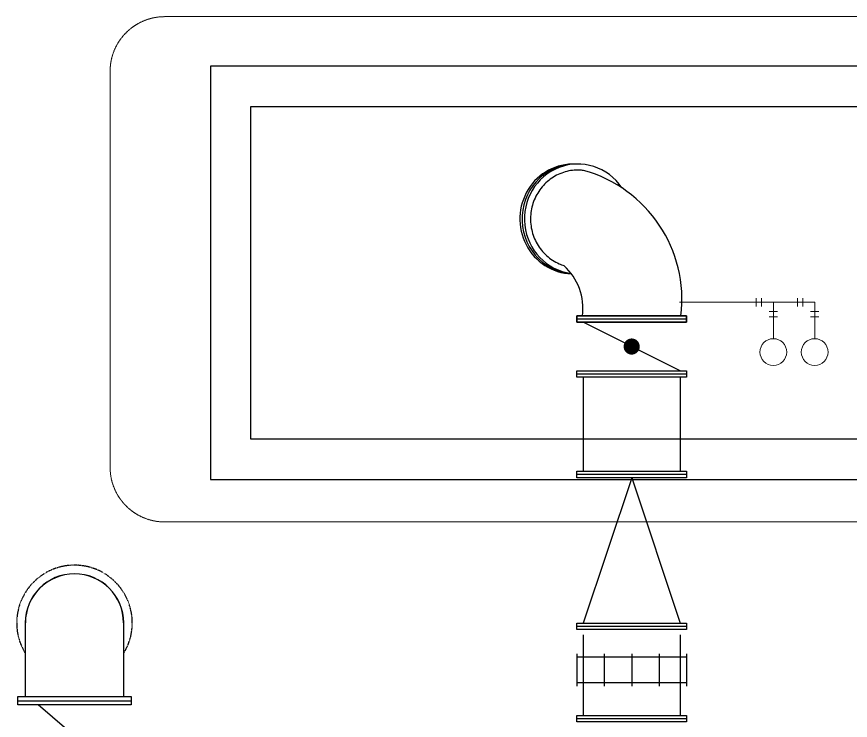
# Model space of a CAD drawing. Header units: inches. Extents: x 25480 to 951550, y -607927 to 1377809.
# Drawn here: x 497487 to 502646, y 357970 to 362326 of the extents above; entities that cross this region are included whole.
import ezdxf

# ---------------------------------------------------------------- set-up
doc = ezdxf.new("R2010")
doc.units = ezdxf.units.IN
doc.header["$MEASUREMENT"] = 0
doc.linetypes.add('CENTER', pattern=[2, 1.25, -0.25, 0.25, -0.25])
doc.linetypes.add('HIDDEN', pattern=[0.375, 0.25, -0.125])
doc.layers.add('DIM', color=251, linetype='Continuous', lineweight=0)
doc.layers.add('M-X-BKGD', color=8, linetype='Continuous')

# ---------------------------------------------------------------- blocks, each defined once
blk = doc.blocks.new('123')
at = {"layer": 'DIM', "color": 8, "lineweight": 30}
for points in [[(-766620.9, -1072276.2), (-766620.9, -1064446.3), (-769179.7, -1064446.3), (-769179.7, -1072276.2)], [(-766620.9, -1072276.2), (-766620.9, -1064446.3), (-769179.7, -1064446.3), (-769179.7, -1072276.2)], [(-766870.9, -1072026.2), (-768929.7, -1072026.2), (-768929.7, -1064696.3), (-766870.9, -1064696.3)], [(-766870.9, -1072026.2), (-768929.7, -1072026.2), (-768929.7, -1064696.3), (-766870.9, -1064696.3)]]:
    blk.add_lwpolyline(points, close=True, dxfattribs=at)
blk = doc.blocks.new('PT-PA')
at = {"layer": 'DIM', "color": 8}
for p, q in [((175464.7, 21566.2), (175464.7, 20729.8)), ((175490.3, 21091.7), (175439.1, 21091.7)), ((175490.3, 21058.6), (175439.1, 21058.6)), ((175375.4, 21011.8), (175375.4, 20960.5)), ((175408.5, 21011.8), (175408.5, 20960.5)), ((175464.7, 20985.6), (175239.3, 20985.6)), ((175490.3, 20835.9), (175439.1, 20835.9)), ((175490.3, 20802.8), (175439.1, 20802.8)), ((175375.4, 20755.9), (175375.4, 20704.7)), ((175408.5, 20755.9), (175408.5, 20704.7)), ((175464.7, 20729.8), (175239.3, 20729.8))]:
    blk.add_line(p, q, dxfattribs=at)
for centre in [(175156.7, 20985.6), (175156.7, 20729.8)]:
    blk.add_circle(centre, 82.6, dxfattribs=at)

msp = doc.modelspace()

# ---------------------------------------------------------------- linework, layer by layer
at = {"layer": 'M-X-BKGD', "color": 8, "linetype": 'Continuous', "ltscale": 3.5}
for p, q in [((501633.2, 360453.7), (500953.2, 360453.7)), ((501633.2, 360113.7), (500953.2, 360113.7)), ((501633.2, 359491.3), (500953.2, 359491.3)), ((501633.2, 358551.3), (500953.2, 358551.3)), ((501633.2, 357979.8), (500953.2, 357979.8))]:
    msp.add_line(p, q, dxfattribs=at)
at = {"layer": 'M-X-BKGD', "color": 8, "linetype": 'HIDDEN', "ltscale": 3.5}
msp.add_line((501633.2, 360453.7), (500953.2, 360453.7), dxfattribs=at)
at = {"layer": 'M-X-BKGD', "color": 8, "linetype": 'Continuous'}
for p, q in [((501593.2, 360133.7), (500993.2, 360433.7)), ((497493.6, 358090.9), (498196.5, 358090.9))]:
    msp.add_line(p, q, dxfattribs=at)
at = {"layer": 'M-X-BKGD', "color": 8, "linetype": 'Continuous', "ltscale": 10}
for p, q in [((500993.2, 360093.7), (500993.2, 359511.3)), ((501593.2, 360093.7), (501593.2, 359511.3)), ((501293.2, 359471.3), (500993.2, 358571.3)), ((501293.2, 359471.3), (501593.2, 358571.3)), ((500993.2, 358499.8), (500993.2, 357999.8)), ((501593.2, 358499.8), (501593.2, 357999.8))]:
    msp.add_line(p, q, dxfattribs=at)
at = {"layer": 'M-X-BKGD', "color": 8}
for p, q in [((497540.3, 358572.4), (497540.3, 358116.7)), ((498149.9, 358116.7), (498149.9, 358572.4)), ((500953.2, 358381.3), (500953.2, 358181.3)), ((501633.2, 358361.3), (500953.2, 358361.3)), ((501123.2, 358381.3), (501123.2, 358181.3)), ((501293.2, 358381.3), (501293.2, 358181.3)), ((501463.2, 358381.3), (501463.2, 358181.3)), ((501633.2, 358381.3), (501633.2, 358181.3)), ((501633.2, 358201.3), (500953.2, 358201.3)), ((498070.1, 357679.5), (497620.1, 358065.2))]:
    msp.add_line(p, q, dxfattribs=at)
at = {"layer": 'M-X-BKGD', "color": 8, "linetype": 'HIDDEN', "lineweight": 0, "ltscale": 10}
msp.add_lwpolyline([(498065.6, 359535.9), (498065.6, 361987.7, -0.414214), (498403.7, 362325.8), (506411.8, 362325.8, -0.414214), (506749.9, 361987.7), (506749.9, 359535.9, -0.414214), (506411.8, 359197.8), (498403.7, 359197.8, -0.414214)], format="xyb", close=True, dxfattribs=at)
at = {"layer": 'M-X-BKGD', "color": 8, "linetype": 'Continuous', "ltscale": 3.5}
for points in [[(501633.2, 360473.7), (501633.2, 360433.7), (500953.2, 360433.7), (500953.2, 360473.7)], [(500953.2, 360473.7), (500953.2, 360433.7), (501633.2, 360433.7), (501633.2, 360473.7)], [(501633.2, 360133.7), (501633.2, 360093.7), (500953.2, 360093.7), (500953.2, 360133.7)], [(501633.2, 359511.3), (501633.2, 359471.3), (500953.2, 359471.3), (500953.2, 359511.3)], [(501633.2, 358571.3), (501633.2, 358531.3), (500953.2, 358531.3), (500953.2, 358571.3)], [(501633.2, 357999.8), (501633.2, 357959.8), (500953.2, 357959.8), (500953.2, 357999.8)]]:
    msp.add_lwpolyline(points, close=True, dxfattribs=at)
at = {"layer": 'M-X-BKGD', "color": 8, "linetype": 'CENTER', "const_width": 50}
msp.add_lwpolyline([(501293.2, 360308.7, 1), (501293.2, 360258.7, 1)], format="xyb", close=True, dxfattribs=at)
at = {"layer": 'M-X-BKGD', "color": 8}
msp.add_lwpolyline([(498149.9, 358116.7), (498149.9, 358572.4)], dxfattribs=at)
at = {"layer": 'M-X-BKGD', "color": 8, "linetype": 'Continuous', "ltscale": 100}
msp.add_lwpolyline([(497493.6, 358065.2), (497493.6, 358116.7), (498196.5, 358116.7), (498196.5, 358065.2)], close=True, dxfattribs=at)
at = {"layer": 'M-X-BKGD', "color": 8, "linetype": 'Continuous', "ltscale": 10}
for centre, radius, start, end in [((500774.2, 360573.8), 830.2, 353.0791, 74.4957), ((500634.8, 360520.6), 356.4, 352.4345, 47.7903), ((497845.1, 358572.4), 303.8, 0, 180)]:
    msp.add_arc(centre, radius, start, end, dxfattribs=at)
at = {"layer": 'M-X-BKGD', "color": 8, "linetype": 'HIDDEN', "ltscale": 0.005}
msp.add_arc((497845.1, 358572.4), 357.8, 328.1092, 211.8908, dxfattribs=at)
at = {"layer": 'M-X-BKGD', "color": 8}
msp.add_arc((497845.1, 358572.4), 304.8, 0, 180, dxfattribs=at)
at = {"layer": 'M-X-BKGD', "color": 8, "linetype": 'Continuous', "ltscale": 3.5}
for centre, start_param, end_param in [((500959.8, 361073.7), -0.969046, 3.01597), ((500931.6, 361073.7), -0.042699, 3.107322), ((500945.1, 361073.7), -0.042699, 3.064696)]:
    msp.add_ellipse(centre, major_axis=(0, 340), ratio=0.971603, start_param=start_param, end_param=end_param, dxfattribs=at)
at = {"layer": 'M-X-BKGD', "color": 8}
msp.add_open_spline([(500996.1, 361373.7), (500991.9, 361374.3), (500987.6, 361374.7), (500968.2, 361376.3), (500953, 361376.4), (500922.7, 361374), (500907.6, 361371.6), (500878, 361364.4), (500863.5, 361359.6), (500835.4, 361347.8), (500821.7, 361340.7), (500795.7, 361324.5), (500783.2, 361315.3), (500759.9, 361295.1), (500749, 361284), (500729, 361260.2), (500719.9, 361247.5), (500703.7, 361220.8), (500696.6, 361206.8), (500684.6, 361177.7), (500679.7, 361162.7), (500672.3, 361132.1), (500669.7, 361116.4), (500667, 361085), (500666.8, 361069.1), (500668.9, 361037.6), (500671.1, 361021.9), (500677.9, 360991.1), (500682.5, 360976), (500693.8, 360946.7), (500700.6, 360932.5), (500716.3, 360905.4), (500725.1, 360892.5), (500744.6, 360868.3), (500755.3, 360857), (500778.2, 360836.2), (500790.4, 360826.7), (500816.1, 360809.9), (500829.6, 360802.5), (500853.6, 360791.8), (500863.8, 360787.9), (500874.2, 360784.6)], degree=3, knots=[-0.124775, -0.124775, -0.124775, -0.124775, -0.0806, -0.0806, 0.075632, 0.075632, 0.231864, 0.231864, 0.388096, 0.388096, 0.544328, 0.544328, 0.70056, 0.70056, 0.856791, 0.856791, 1.013023, 1.013023, 1.169255, 1.169255, 1.325487, 1.325487, 1.481719, 1.481719, 1.637951, 1.637951, 1.794182, 1.794182, 1.950414, 1.950414, 2.106646, 2.106646, 2.262878, 2.262878, 2.41911, 2.41911, 2.575342, 2.575342, 2.731573, 2.731573, 2.843678, 2.843678, 2.843678, 2.843678], dxfattribs=at)

# ---------------------------------------------------------------- block references
at = {"layer": 'M-X-BKGD', "color": 8, "rotation": 90}
for name, p in [('123', (-565760.5, 1128640.7)), ('PT-PA', (523155.5, 185092.9))]:
    msp.add_blockref(name, p, dxfattribs=at)

doc.saveas('drawing.dxf')
